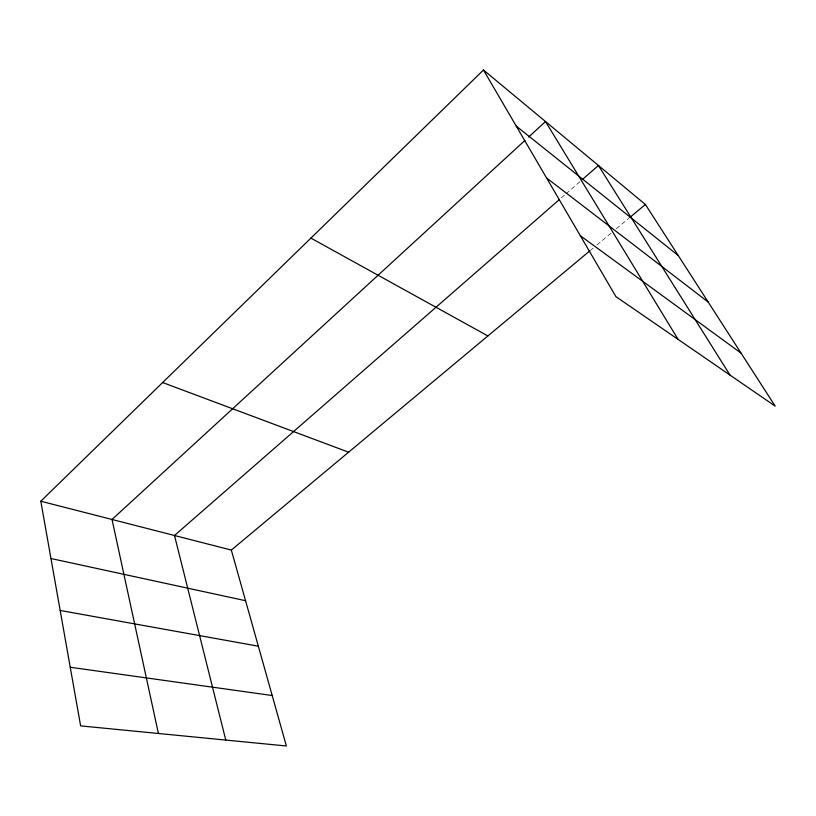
<?xml version="1.0" encoding="UTF-8"?>
<svg xmlns="http://www.w3.org/2000/svg" width="816" height="816" viewBox="0 0 816 816"><rect width="100%" height="100%" fill="white"/><g stroke="black" fill="none" stroke-linecap="round" stroke-linejoin="round"><path stroke-width="0.61" stroke-dasharray="4.08 3.06" d="M561.275 197.921L565.09 194.596M566.039 193.769L580.329 181.295M591.09 249.818L593.038 248.197M596.914 244.953L611.459 232.815M616.304 228.776L628.912 218.249"/><path stroke-width="1.22" d="M40.8 501.218L231.336 550.066L286.375 745.987L80.641 725.893L40.8 501.218L483.47 70.013L645.395 204.49L775.2 406.164L615.947 296.657L483.47 70.013M524.872 140.495L112.016 519.476L158.406 733.492M528.625 137.047L545.516 121.543L678.096 339.395M559.368 199.583L174.502 535.49L225.777 740.071M582.236 179.632L598.434 165.495L729.994 375.074M231.336 550.066L590.121 250.624M629.881 217.444L645.395 204.49M70.237 667.253L272.197 695.528M60.17 610.45L258.346 646.201M50.959 558.521L245.555 600.709M162.629 382.541L348.605 452.186M310.896 238.109L487.886 335.947M580.339 235.742L741.071 353.144M546.557 177.949L708.186 302.042M516.263 126.113L678.259 255.551"/></g></svg>
